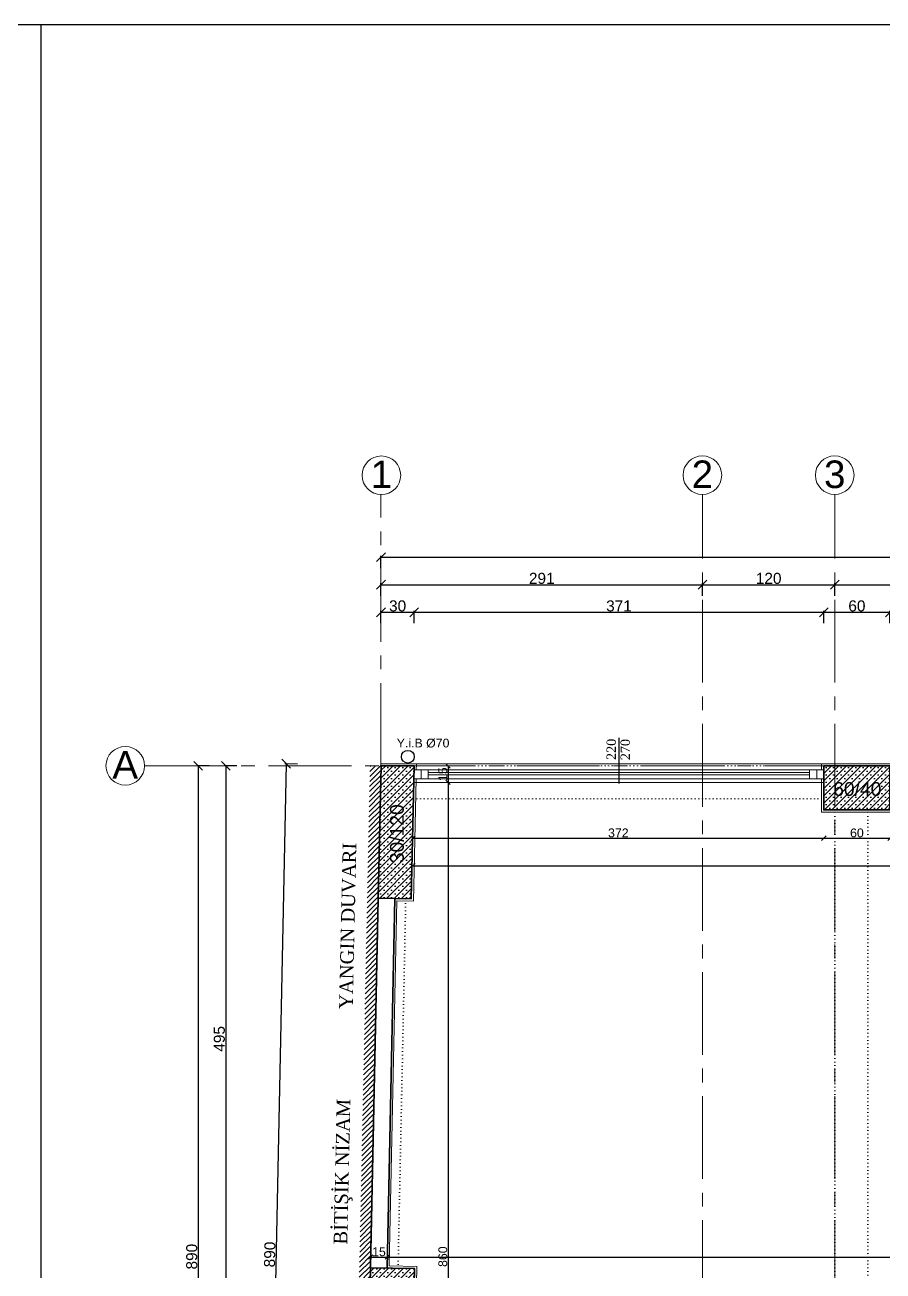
# Model space of a CAD drawing. Header units: centimetres. Extents: x 14449 to 53524, y -19051 to -10746.
# Drawn here: x 25325 to 26103, y -11876 to -10746 of the extents above; entities that cross this region are included whole.
import ezdxf

# ---------------------------------------------------------------- set-up
doc = ezdxf.new("R2010")
doc.units = ezdxf.units.CM
doc.linetypes.add('CENTER2', pattern=[112.5, 75, -12.5, 12.5, -12.5])
doc.linetypes.add('DOT2', pattern=[3.175, 0, -3.175])
doc.layers.add('Kapi_Pencere', color=7, linetype='Continuous')
for name, color, linetype, lineweight in [('P-AKS', 255, 'Continuous', 5), ('P-KİRİŞ', 130, 'DOT2', 5), ('P-KOLON', 255, 'Continuous', 35), ('P-TARAMA', 252, 'Continuous', 5), ('P-ÖLÇÜ DIŞ', 245, 'Continuous', 9), ('P-ÖLÇÜ İÇ', 243, 'Continuous', 0), ('rtm-cam', 141, 'Continuous', 9), ('rtm-duv tugla', 22, 'Continuous', 35), ('rtm-mhl-yazı-malzeme', 7, 'Continuous', 13), ('rtm-pen-ahsap', 35, 'Continuous', 13), ('rtm-sıva', 252, 'Continuous', 15), ('YG KULLANMA SOĞUK SUYU', 140, 'Continuous', 30), ('YG SOĞUK SU ÇAP', 140, 'Continuous', 25)]:
    doc.layers.add(name, color=color, linetype=linetype, lineweight=lineweight)
doc.styles.add('arial_1_18', font='arial.ttf', dxfattribs={"height": 0.2})
doc.styles.get("Standard").update_dxf_attribs({"font": 'arial.ttf'})
doc.styles.add('ölçü', font='times.ttf', dxfattribs={"height": 10})
doc.dimstyles.new('DIŞ ÖLÇÜ', dxfattribs={"dimtxt": 10, "dimasz": 8, "dimexe": 1.25, "dimexo": 0.625, "dimtad": 1, "dimdec": 0, "dimtxsty": 'Standard', "dimblk": 'OBLIQUE', "dimcen": 2.5, "dimse1": 1, "dimse2": 1, "dimclrd": 256, "dimclrt": 256, "dimadec": 0, "dimazin": 0, "dimtfac": 1, "dimtdec": 0, "dimtmove": 0, "dimatfit": 3, "dimldrblk": 'OBLIQUE', "dimfxl": 1, "dimarcsym": 0})
doc.dimstyles.new('İÇ ÖLÇÜ', dxfattribs={"dimtxt": 8, "dimasz": 4, "dimexe": 1.25, "dimexo": 0.625, "dimtad": 1, "dimdec": 0, "dimtxsty": 'Standard', "dimblk": 'OBLIQUE', "dimcen": 2.5, "dimse1": 1, "dimse2": 1, "dimclrd": 256, "dimclrt": 256, "dimadec": 0, "dimazin": 0, "dimtfac": 1, "dimtdec": 0, "dimtmove": 1, "dimatfit": 3, "dimldrblk": 'OBLIQUE', "dimfxl": 1, "dimarcsym": 0})

# ---------------------------------------------------------------- blocks, each defined once
blk = doc.blocks.new('IKUTGK')
at = {"layer": 'P-KİRİŞ'}
for points in [[(34715.5, -7196.1), (35116.9, -7196.1)], [(34744.8, -7226.1), (35116.9, -7226.1)], [(35126.9, -7661.1), (35126.9, -7236.1)], [(35156.9, -7661.1), (35156.9, -7236.1)], [(34705.9, -7651.1), (34712.9, -7316.1)], [(34730.9, -7651.6), (34737.9, -7316.6)]]:
    blk.add_lwpolyline(points, dxfattribs=at)
blk = doc.blocks.new('YTHTHTY')
at = {"layer": 'P-TARAMA', "lineweight": -3}
h = blk.add_hatch(dxfattribs=at)
h.set_pattern_fill('SACNCR', color=256, scale=2, style=0)
h.paths.add_polyline_path([(30593.8, -8996.9), (30563.8, -8996.9), (30561.3, -9116.9), (30591.2, -9117.5)])
h = blk.add_hatch(dxfattribs=at)
h.set_pattern_fill('SACNCR', color=256, scale=2, style=0)
h.paths.add_polyline_path([(31025.2, -9036.9), (31025.2, -8996.9), (30965.2, -8996.9), (30965.2, -9036.9)])
h = blk.add_hatch(dxfattribs=at)
h.set_pattern_fill('SACNCR', color=256, scale=2, style=0)
h.paths.add_polyline_path([(30594.2, -9452.8), (30554.2, -9452), (30552.9, -9511.9), (30592.9, -9512.8)])
at = {"layer": 'P-KOLON', "linetype": 'Continuous'}
for points in [[(30563.8, -8996.9), (30593.8, -8996.9), (30591.2, -9117.5), (30561.3, -9116.9), (30563.8, -8996.9)], [(30554.2, -9452), (30594.2, -9452.8), (30592.9, -9512.8), (30552.9, -9511.9), (30554.2, -9452)]]:
    blk.add_lwpolyline(points, dxfattribs=at)
blk.add_lwpolyline([(30965.2, -8996.9), (31025.2, -8996.9), (31025.2, -9036.9), (30965.2, -9036.9)], close=True, dxfattribs=at)
at = {"layer": 'P-KOLON', "linetype": 'Continuous', "style": 'arial_1_18'}
blk.add_text('60/40', height=12.5, dxfattribs=at).set_placement((30973.7, -9024.2))
blk.add_text('30/120', height=12.5, rotation=90, dxfattribs=at).set_placement((30584.4, -9085.2))
blk = doc.blocks.new('YTUJ7U')
at = {"layer": 'P-AKS', "linetype": 'CENTER2'}
blk.add_line((26049.2, -8800.5), (26049.2, -8554.6), dxfattribs=at)
for points in [[(26340.6, -9962.6), (26340.6, -8554.5)], [(26460.6, -9962.6), (26460.6, -8554.5)], [(25834.9, -8800.5), (29322.6, -8800.5)]]:
    blk.add_lwpolyline(points, dxfattribs=at)
at = {"layer": 'P-AKS', "linetype": 'Continuous'}
for centre in [(26049.6, -8537.1), (26340.6, -8537), (26460.6, -8537), (25817.4, -8800.5)]:
    blk.add_circle(centre, 17.5, dxfattribs=at)
at = {"layer": 'P-AKS', "linetype": 'Continuous', "style": 'arial_1_18'}
for s, p in [('1', (26039.9, -8548.7)), ('2', (26330.9, -8548.7)), ('3', (26450.9, -8548.7)), ('A', (25805.7, -8812.1))]:
    blk.add_text(s, height=25, dxfattribs=at).set_placement(p)
blk = doc.blocks.new('_Oblique')
at = {"color": 0, "linetype": 'ByBlock', "lineweight": -2}
blk.add_line((-0.5, -0.5), (0.5, 0.5), dxfattribs=at)
blk = doc.blocks.new('*D3986')
at = {"layer": 'Defpoints', "color": 0, "transparency": 16777216}
for p in [(25678.2, -11278.8), (25648.1, -11291), (25678.2, -11291)]:
    blk.add_point(p, dxfattribs=at)
at = {"layer": 'P-ÖLÇÜ DIŞ', "color": 0, "lineweight": -2, "transparency": 16777216}
for p, q in [((25648.1, -11288.8), (25648.1, -11277.5)), ((25678.2, -11288.8), (25678.2, -11277.5))]:
    blk.add_line(p, q, dxfattribs=at)
at = {"layer": 'P-ÖLÇÜ DIŞ', "lineweight": -2, "transparency": 16777216}
blk.add_line((25648.1, -11278.8), (25678.2, -11278.8), dxfattribs=at)
at = {"layer": 'P-ÖLÇÜ DIŞ', "lineweight": -2, "transparency": 16777216, "xscale": 8, "yscale": 8, "zscale": 8, "rotation": 180}
blk.add_blockref('_Oblique', (25648.1, -11278.8), dxfattribs=at)
at = {"layer": 'P-ÖLÇÜ DIŞ', "lineweight": -2, "transparency": 16777216, "xscale": 8, "yscale": 8, "zscale": 8}
blk.add_blockref('_Oblique', (25678.2, -11278.8), dxfattribs=at)
at = {"layer": 'P-ÖLÇÜ DIŞ', "transparency": 16777216, "insert": (25663.2, -11273.1), "char_height": 10, "attachment_point": 5}
blk.add_mtext('30', dxfattribs=at)
blk = doc.blocks.new('*D3987')
at = {"layer": 'Defpoints', "color": 0, "transparency": 16777216}
for p in [(26049.6, -11278.8), (25678.2, -11291), (26049.6, -11290.6)]:
    blk.add_point(p, dxfattribs=at)
at = {"layer": 'P-ÖLÇÜ DIŞ', "color": 0, "lineweight": -2, "transparency": 16777216}
for p, q in [((25678.2, -11288.8), (25678.2, -11277.5)), ((26049.6, -11288.8), (26049.6, -11277.5))]:
    blk.add_line(p, q, dxfattribs=at)
at = {"layer": 'P-ÖLÇÜ DIŞ', "lineweight": -2, "transparency": 16777216}
blk.add_line((25678.2, -11278.8), (26049.6, -11278.8), dxfattribs=at)
at = {"layer": 'P-ÖLÇÜ DIŞ', "lineweight": -2, "transparency": 16777216, "xscale": 8, "yscale": 8, "zscale": 8, "rotation": 180}
blk.add_blockref('_Oblique', (25678.2, -11278.8), dxfattribs=at)
at = {"layer": 'P-ÖLÇÜ DIŞ', "lineweight": -2, "transparency": 16777216, "xscale": 8, "yscale": 8, "zscale": 8}
blk.add_blockref('_Oblique', (26049.6, -11278.8), dxfattribs=at)
at = {"layer": 'P-ÖLÇÜ DIŞ', "transparency": 16777216, "insert": (25863.9, -11273.1), "char_height": 10, "attachment_point": 5}
blk.add_mtext('371', dxfattribs=at)
blk = doc.blocks.new('*D3988')
at = {"layer": 'Defpoints', "color": 0, "transparency": 16777216}
for p in [(26109.6, -11278.8), (26049.6, -11290.6), (26109.6, -11290.6)]:
    blk.add_point(p, dxfattribs=at)
at = {"layer": 'P-ÖLÇÜ DIŞ', "color": 0, "lineweight": -2, "transparency": 16777216}
for p, q in [((26049.6, -11288.8), (26049.6, -11277.5)), ((26109.6, -11288.8), (26109.6, -11277.5))]:
    blk.add_line(p, q, dxfattribs=at)
at = {"layer": 'P-ÖLÇÜ DIŞ', "lineweight": -2, "transparency": 16777216}
blk.add_line((26049.6, -11278.8), (26109.6, -11278.8), dxfattribs=at)
at = {"layer": 'P-ÖLÇÜ DIŞ', "lineweight": -2, "transparency": 16777216, "xscale": 8, "yscale": 8, "zscale": 8, "rotation": 180}
blk.add_blockref('_Oblique', (26049.6, -11278.8), dxfattribs=at)
at = {"layer": 'P-ÖLÇÜ DIŞ', "lineweight": -2, "transparency": 16777216, "xscale": 8, "yscale": 8, "zscale": 8}
blk.add_blockref('_Oblique', (26109.6, -11278.8), dxfattribs=at)
at = {"layer": 'P-ÖLÇÜ DIŞ', "transparency": 16777216, "insert": (26079.6, -11273.1), "char_height": 10, "attachment_point": 5}
blk.add_mtext('60', dxfattribs=at)
blk = doc.blocks.new('*D4000')
at = {"layer": 'Defpoints', "color": 0, "transparency": 16777216}
for p in [(25939.6, -11253.8), (25648.1, -11266), (25939.6, -11266)]:
    blk.add_point(p, dxfattribs=at)
at = {"layer": 'P-ÖLÇÜ DIŞ', "color": 0, "lineweight": -2, "transparency": 16777216}
for p, q in [((25648.1, -11263.8), (25648.1, -11252.5)), ((25939.6, -11263.8), (25939.6, -11252.5))]:
    blk.add_line(p, q, dxfattribs=at)
at = {"layer": 'P-ÖLÇÜ DIŞ', "lineweight": -2, "transparency": 16777216}
blk.add_line((25648.1, -11253.8), (25939.6, -11253.8), dxfattribs=at)
at = {"layer": 'P-ÖLÇÜ DIŞ', "lineweight": -2, "transparency": 16777216, "xscale": 8, "yscale": 8, "zscale": 8, "rotation": 180}
blk.add_blockref('_Oblique', (25648.1, -11253.8), dxfattribs=at)
at = {"layer": 'P-ÖLÇÜ DIŞ', "lineweight": -2, "transparency": 16777216, "xscale": 8, "yscale": 8, "zscale": 8}
blk.add_blockref('_Oblique', (25939.6, -11253.8), dxfattribs=at)
at = {"layer": 'P-ÖLÇÜ DIŞ', "transparency": 16777216, "insert": (25793.9, -11248.1), "char_height": 10, "attachment_point": 5}
blk.add_mtext('291', dxfattribs=at)
blk = doc.blocks.new('*D4001')
at = {"layer": 'Defpoints', "color": 0, "transparency": 16777216}
for p in [(28734.6, -11228.8), (25648.1, -11241), (28734.6, -11241)]:
    blk.add_point(p, dxfattribs=at)
at = {"layer": 'P-ÖLÇÜ DIŞ', "color": 0, "lineweight": -2, "transparency": 16777216}
for p, q in [((25648.1, -11238.8), (25648.1, -11227.5)), ((28734.6, -11238.8), (28734.6, -11227.5))]:
    blk.add_line(p, q, dxfattribs=at)
at = {"layer": 'P-ÖLÇÜ DIŞ', "lineweight": -2, "transparency": 16777216}
blk.add_line((25648.1, -11228.8), (28734.6, -11228.8), dxfattribs=at)
at = {"layer": 'P-ÖLÇÜ DIŞ', "lineweight": -2, "transparency": 16777216, "xscale": 8, "yscale": 8, "zscale": 8, "rotation": 180}
blk.add_blockref('_Oblique', (25648.1, -11228.8), dxfattribs=at)
at = {"layer": 'P-ÖLÇÜ DIŞ', "lineweight": -2, "transparency": 16777216, "xscale": 8, "yscale": 8, "zscale": 8}
blk.add_blockref('_Oblique', (28734.6, -11228.8), dxfattribs=at)
at = {"layer": 'P-ÖLÇÜ DIŞ', "transparency": 16777216, "insert": (27191.4, -11223.1), "char_height": 10, "attachment_point": 5}
blk.add_mtext('3086', dxfattribs=at)
blk = doc.blocks.new('*D4031')
at = {"layer": 'Defpoints', "color": 0, "transparency": 16777216}
for p in [(26059.6, -11253.8), (25939.6, -11266), (26059.6, -11266)]:
    blk.add_point(p, dxfattribs=at)
at = {"layer": 'P-ÖLÇÜ DIŞ', "color": 0, "lineweight": -2, "transparency": 16777216}
for p, q in [((25939.6, -11263.8), (25939.6, -11252.5)), ((26059.6, -11263.8), (26059.6, -11252.5))]:
    blk.add_line(p, q, dxfattribs=at)
at = {"layer": 'P-ÖLÇÜ DIŞ', "lineweight": -2, "transparency": 16777216}
blk.add_line((25939.6, -11253.8), (26059.6, -11253.8), dxfattribs=at)
at = {"layer": 'P-ÖLÇÜ DIŞ', "lineweight": -2, "transparency": 16777216, "xscale": 8, "yscale": 8, "zscale": 8, "rotation": 180}
blk.add_blockref('_Oblique', (25939.6, -11253.8), dxfattribs=at)
at = {"layer": 'P-ÖLÇÜ DIŞ', "lineweight": -2, "transparency": 16777216, "xscale": 8, "yscale": 8, "zscale": 8}
blk.add_blockref('_Oblique', (26059.6, -11253.8), dxfattribs=at)
at = {"layer": 'P-ÖLÇÜ DIŞ', "transparency": 16777216, "insert": (25999.6, -11248.1), "char_height": 10, "attachment_point": 5}
blk.add_mtext('120', dxfattribs=at)
blk = doc.blocks.new('*D4032')
at = {"layer": 'Defpoints', "color": 0, "transparency": 16777216}
for p in [(26414.6, -11253.8), (26059.6, -11266), (26414.6, -11268)]:
    blk.add_point(p, dxfattribs=at)
at = {"layer": 'P-ÖLÇÜ DIŞ', "color": 0, "lineweight": -2, "transparency": 16777216}
for p, q in [((26059.6, -11263.8), (26059.6, -11252.5)), ((26414.6, -11263.8), (26414.6, -11252.5))]:
    blk.add_line(p, q, dxfattribs=at)
at = {"layer": 'P-ÖLÇÜ DIŞ', "lineweight": -2, "transparency": 16777216}
blk.add_line((26059.6, -11253.8), (26414.6, -11253.8), dxfattribs=at)
at = {"layer": 'P-ÖLÇÜ DIŞ', "lineweight": -2, "transparency": 16777216, "xscale": 8, "yscale": 8, "zscale": 8, "rotation": 180}
blk.add_blockref('_Oblique', (26059.6, -11253.8), dxfattribs=at)
at = {"layer": 'P-ÖLÇÜ DIŞ', "lineweight": -2, "transparency": 16777216, "xscale": 8, "yscale": 8, "zscale": 8}
blk.add_blockref('_Oblique', (26414.6, -11253.8), dxfattribs=at)
at = {"layer": 'P-ÖLÇÜ DIŞ', "transparency": 16777216, "insert": (26237.1, -11248.1), "char_height": 10, "attachment_point": 5}
blk.add_mtext('355', dxfattribs=at)
blk = doc.blocks.new('*D4025')
at = {"layer": 'Defpoints', "color": 0, "transparency": 16777216}
for p in [(25521.3, -11418.1), (25507.4, -11913.1), (25521.3, -11913.1)]:
    blk.add_point(p, dxfattribs=at)
at = {"layer": 'P-ÖLÇÜ DIŞ', "color": 0, "lineweight": -2, "transparency": 16777216}
for p, q in [((25517.4, -11418.1), (25506.1, -11418.1)), ((25517.4, -11913.1), (25506.1, -11913.1))]:
    blk.add_line(p, q, dxfattribs=at)
at = {"layer": 'P-ÖLÇÜ DIŞ', "lineweight": -2, "transparency": 16777216}
blk.add_line((25507.4, -11418.1), (25507.4, -11913.1), dxfattribs=at)
at = {"layer": 'P-ÖLÇÜ DIŞ', "lineweight": -2, "transparency": 16777216, "xscale": 8, "yscale": 8, "zscale": 8}
for p, rotation in [((25507.4, -11418.1), 90), ((25507.4, -11913.1), 270)]:
    blk.add_blockref('_Oblique', p, dxfattribs=dict(at, rotation=rotation))
at = {"layer": 'P-ÖLÇÜ DIŞ', "transparency": 16777216, "insert": (25501.6, -11665.6), "char_height": 10, "attachment_point": 5, "rotation": 90}
blk.add_mtext('495', dxfattribs=at)
blk = doc.blocks.new('*D4027')
at = {"layer": 'Defpoints', "color": 0, "transparency": 16777216}
for p in [(25496.3, -11418.1), (25482.4, -12308.1), (25496.3, -12308.1)]:
    blk.add_point(p, dxfattribs=at)
at = {"layer": 'P-ÖLÇÜ DIŞ', "color": 0, "lineweight": -2, "transparency": 16777216}
for p, q in [((25492.4, -11418.1), (25481.1, -11418.1)), ((25492.4, -12308.1), (25481.1, -12308.1))]:
    blk.add_line(p, q, dxfattribs=at)
at = {"layer": 'P-ÖLÇÜ DIŞ', "lineweight": -2, "transparency": 16777216}
blk.add_line((25482.4, -11418.1), (25482.4, -12308.1), dxfattribs=at)
at = {"layer": 'P-ÖLÇÜ DIŞ', "lineweight": -2, "transparency": 16777216, "xscale": 8, "yscale": 8, "zscale": 8}
for p, rotation in [((25482.4, -11418.1), 90), ((25482.4, -12308.1), 270)]:
    blk.add_blockref('_Oblique', p, dxfattribs=dict(at, rotation=rotation))
at = {"layer": 'P-ÖLÇÜ DIŞ', "transparency": 16777216, "insert": (25476.6, -11863.1), "char_height": 10, "attachment_point": 5, "rotation": 90}
blk.add_mtext('890', dxfattribs=at)
blk = doc.blocks.new('*D4028')
at = {"layer": 'Defpoints', "color": 0, "transparency": 16777216}
for p in [(25582.9, -11416.7), (25543.6, -12306.2), (25564.1, -12306.7)]:
    blk.add_point(p, dxfattribs=at)
at = {"layer": 'P-ÖLÇÜ DIŞ', "lineweight": -2, "transparency": 16777216}
blk.add_line((25562.3, -11416.2), (25543.6, -12306.2), dxfattribs=at)
at = {"layer": 'P-ÖLÇÜ DIŞ', "color": 0, "lineweight": -2, "transparency": 16777216}
for p, q in [((25572.3, -11416.5), (25561.1, -11416.2)), ((25553.6, -12306.5), (25542.4, -12306.2))]:
    blk.add_line(p, q, dxfattribs=at)
at = {"layer": 'P-ÖLÇÜ DIŞ', "lineweight": -2, "transparency": 16777216, "xscale": 8, "yscale": 8, "zscale": 8}
for p, rotation in [((25562.3, -11416.2), 88.79488001633197), ((25543.6, -12306.2), 268.7948800163319)]:
    blk.add_blockref('_Oblique', p, dxfattribs=dict(at, rotation=rotation))
at = {"layer": 'P-ÖLÇÜ DIŞ', "transparency": 16777216, "insert": (25547.3, -11861.1), "char_height": 10, "attachment_point": 5, "rotation": 88.7949}
blk.add_mtext('890', dxfattribs=at)
blk = doc.blocks.new('*D4314')
at = {"layer": 'Defpoints', "color": 0, "lineweight": 30, "transparency": 16777216}
for p in [(25677.1, -11483.6), (26049.6, -11483.6), (26049.6, -11483.6)]:
    blk.add_point(p, dxfattribs=at)
at = {"layer": 'P-ÖLÇÜ İÇ', "lineweight": -2, "transparency": 16777216}
blk.add_line((25677.1, -11483.6), (26049.6, -11483.6), dxfattribs=at)
at = {"layer": 'P-ÖLÇÜ İÇ', "lineweight": -2, "transparency": 16777216, "xscale": 4, "yscale": 4, "zscale": 4, "rotation": 180}
blk.add_blockref('_Oblique', (25677.1, -11483.6), dxfattribs=at)
at = {"layer": 'P-ÖLÇÜ İÇ', "lineweight": -2, "transparency": 16777216, "xscale": 4, "yscale": 4, "zscale": 4}
blk.add_blockref('_Oblique', (26049.6, -11483.6), dxfattribs=at)
at = {"layer": 'P-ÖLÇÜ İÇ', "transparency": 16777216, "insert": (25863.3, -11478.9), "char_height": 8, "attachment_point": 5}
blk.add_mtext('372', dxfattribs=at)
blk = doc.blocks.new('*D4315')
at = {"layer": 'Defpoints', "color": 0, "lineweight": 30, "transparency": 16777216}
for p in [(26049.6, -11483.6), (26109.6, -11482.8), (26109.6, -11483.6)]:
    blk.add_point(p, dxfattribs=at)
at = {"layer": 'P-ÖLÇÜ İÇ', "lineweight": -2, "transparency": 16777216}
blk.add_line((26049.6, -11483.6), (26109.6, -11483.6), dxfattribs=at)
at = {"layer": 'P-ÖLÇÜ İÇ', "lineweight": -2, "transparency": 16777216, "xscale": 4, "yscale": 4, "zscale": 4, "rotation": 180}
blk.add_blockref('_Oblique', (26049.6, -11483.6), dxfattribs=at)
at = {"layer": 'P-ÖLÇÜ İÇ', "lineweight": -2, "transparency": 16777216, "xscale": 4, "yscale": 4, "zscale": 4}
blk.add_blockref('_Oblique', (26109.6, -11483.6), dxfattribs=at)
at = {"layer": 'P-ÖLÇÜ İÇ', "transparency": 16777216, "insert": (26079.6, -11478.9), "char_height": 8, "attachment_point": 5}
blk.add_mtext('60', dxfattribs=at)
blk = doc.blocks.new('*D4328')
at = {"layer": 'Defpoints', "color": 0, "lineweight": 30, "transparency": 16777216}
for p in [(25677.1, -11508.6), (26959.6, -11508.6), (26959.6, -11508.6)]:
    blk.add_point(p, dxfattribs=at)
at = {"layer": 'P-ÖLÇÜ İÇ', "lineweight": -2, "transparency": 16777216}
blk.add_line((25677.1, -11508.6), (26959.6, -11508.6), dxfattribs=at)
at = {"layer": 'P-ÖLÇÜ İÇ', "lineweight": -2, "transparency": 16777216, "xscale": 4, "yscale": 4, "zscale": 4, "rotation": 180}
blk.add_blockref('_Oblique', (25677.1, -11508.6), dxfattribs=at)
at = {"layer": 'P-ÖLÇÜ İÇ', "lineweight": -2, "transparency": 16777216, "xscale": 4, "yscale": 4, "zscale": 4}
blk.add_blockref('_Oblique', (26959.6, -11508.6), dxfattribs=at)
at = {"layer": 'P-ÖLÇÜ İÇ', "transparency": 16777216, "insert": (26318.3, -11503.9), "char_height": 8, "attachment_point": 5}
blk.add_mtext('1282', dxfattribs=at)
blk = doc.blocks.new('*D4332')
at = {"layer": 'Defpoints', "color": 0, "lineweight": 30, "transparency": 16777216}
for p in [(25638.8, -11863.1), (25653.8, -11863.4), (25653.8, -11863.4)]:
    blk.add_point(p, dxfattribs=at)
at = {"layer": 'P-ÖLÇÜ İÇ', "lineweight": -2, "transparency": 16777216}
blk.add_line((25638.8, -11863.4), (25653.8, -11863.4), dxfattribs=at)
at = {"layer": 'P-ÖLÇÜ İÇ', "lineweight": -2, "transparency": 16777216, "xscale": 4, "yscale": 4, "zscale": 4, "rotation": 180}
blk.add_blockref('_Oblique', (25638.8, -11863.4), dxfattribs=at)
at = {"layer": 'P-ÖLÇÜ İÇ', "lineweight": -2, "transparency": 16777216, "xscale": 4, "yscale": 4, "zscale": 4}
blk.add_blockref('_Oblique', (25653.8, -11863.4), dxfattribs=at)
at = {"layer": 'P-ÖLÇÜ İÇ', "transparency": 16777216, "insert": (25646.3, -11858.7), "char_height": 8, "attachment_point": 5}
blk.add_mtext('15', dxfattribs=at)
blk = doc.blocks.new('*D4333')
at = {"layer": 'Defpoints', "color": 0, "lineweight": 30, "transparency": 16777216}
for p in [(25653.8, -11863.4), (26999.6, -11863.4), (26999.6, -11863.4)]:
    blk.add_point(p, dxfattribs=at)
at = {"layer": 'P-ÖLÇÜ İÇ', "lineweight": -2, "transparency": 16777216}
blk.add_line((25653.8, -11863.4), (26999.6, -11863.4), dxfattribs=at)
at = {"layer": 'P-ÖLÇÜ İÇ', "lineweight": -2, "transparency": 16777216, "xscale": 4, "yscale": 4, "zscale": 4, "rotation": 180}
blk.add_blockref('_Oblique', (25653.8, -11863.4), dxfattribs=at)
at = {"layer": 'P-ÖLÇÜ İÇ', "lineweight": -2, "transparency": 16777216, "xscale": 4, "yscale": 4, "zscale": 4}
blk.add_blockref('_Oblique', (26999.6, -11863.4), dxfattribs=at)
at = {"layer": 'P-ÖLÇÜ İÇ', "transparency": 16777216, "insert": (26326.7, -11858.7), "char_height": 8, "attachment_point": 5}
blk.add_mtext('1346', dxfattribs=at)
blk = doc.blocks.new('*D4366')
at = {"layer": 'Defpoints', "color": 0, "lineweight": 30, "transparency": 16777216}
for p in [(25708.9, -11418.1), (25708.9, -11433.1), (25708.9, -11433.1)]:
    blk.add_point(p, dxfattribs=at)
at = {"layer": 'P-ÖLÇÜ İÇ', "lineweight": -2, "transparency": 16777216}
blk.add_line((25708.9, -11418.1), (25708.9, -11433.1), dxfattribs=at)
at = {"layer": 'P-ÖLÇÜ İÇ', "lineweight": -2, "transparency": 16777216, "xscale": 4, "yscale": 4, "zscale": 4}
for p, rotation in [((25708.9, -11418.1), 90), ((25708.9, -11433.1), 270)]:
    blk.add_blockref('_Oblique', p, dxfattribs=dict(at, rotation=rotation))
at = {"layer": 'P-ÖLÇÜ İÇ', "transparency": 16777216, "insert": (25704.2, -11425.6), "char_height": 8, "attachment_point": 5, "rotation": 90}
blk.add_mtext('15', dxfattribs=at)
blk = doc.blocks.new('*D4367')
at = {"layer": 'Defpoints', "color": 0, "lineweight": 30, "transparency": 16777216}
for p in [(25708.9, -11433.1), (25708.9, -12293.1), (25708.9, -12293.1)]:
    blk.add_point(p, dxfattribs=at)
at = {"layer": 'P-ÖLÇÜ İÇ', "lineweight": -2, "transparency": 16777216}
blk.add_line((25708.9, -11433.1), (25708.9, -12293.1), dxfattribs=at)
at = {"layer": 'P-ÖLÇÜ İÇ', "lineweight": -2, "transparency": 16777216, "xscale": 4, "yscale": 4, "zscale": 4}
for p, rotation in [((25708.9, -11433.1), 90), ((25708.9, -12293.1), 270)]:
    blk.add_blockref('_Oblique', p, dxfattribs=dict(at, rotation=rotation))
at = {"layer": 'P-ÖLÇÜ İÇ', "transparency": 16777216, "insert": (25704.2, -11863.1), "char_height": 8, "attachment_point": 5, "rotation": 90}
blk.add_mtext('860', dxfattribs=at)

msp = doc.modelspace()

# ---------------------------------------------------------------- hatches: boundary and pattern name
at = {"layer": 'rtm-sıva'}
h = msp.add_hatch(dxfattribs=at)
h.set_pattern_fill('ANSI31', color=256)
h.set_pattern_definition([(45, (-5220.719, -2211.9978), (-2.24506403, 2.24506403), [])])
h.paths.add_polyline_path([(25648.1, -11418.1), (25638.2, -11417.7), (25619.4, -12308.1), (25629.4, -12308.1)])

# ---------------------------------------------------------------- linework, layer by layer
at = {"color": 2, "lineweight": 25}
msp.add_line((25339.7, -10746.2), (25339.7, -12946.2), dxfattribs=at)
msp.add_lwpolyline([(53524.4, -10746.2), (16573.4, -10746.2)], dxfattribs=at)
at = {"layer": 'Kapi_Pencere', "linetype": 'Continuous'}
msp.add_line((25863.7, -11392.8), (25863.7, -11434), dxfattribs=at)
at = {"layer": 'rtm-cam'}
msp.add_line((25690.9, -11424.1), (26036.7, -11424.1), dxfattribs=at)
at = {"layer": 'rtm-duv tugla'}
for p, q in [((25645.6, -11538), (25631.9, -12188.1)), ((25660.6, -11538.3), (25653.6, -11873.4))]:
    msp.add_line(p, q, dxfattribs=at)
at = {"layer": 'rtm-pen-ahsap'}
for p, q in [((25680.1, -11416.1), (26047.4, -11416.1)), ((25684.5, -11429.8), (25684.5, -11421.8)), ((26036.7, -11421.8), (25690.9, -11421.8)), ((25690.9, -11429.8), (25690.9, -11421.8)), ((26036.7, -11429.8), (26036.7, -11421.8)), ((26043.2, -11429.8), (26043.2, -11421.8)), ((26049.4, -11433.1), (25678.1, -11433.1)), ((26036.7, -11426.3), (25690.9, -11426.3)), ((26040.9, -11429.8), (25690.9, -11429.8))]:
    msp.add_line(p, q, dxfattribs=at)
for points in [[(25690.9, -11429.8), (25678.1, -11429.8), (25678.1, -11421.8), (25690.9, -11421.8)], [(26036.7, -11429.8), (26049.6, -11429.8), (26049.6, -11421.8), (26036.7, -11421.8)]]:
    msp.add_lwpolyline(points, dxfattribs=at)
at = {"layer": 'rtm-sıva'}
for points in [[(25648.1, -11416.1), (25680.2, -11416.1), (25680.1, -11421.9)], [(26047.6, -11421.8), (26047.6, -11416.1), (26111.6, -11416.1), (26111.6, -11421.8)], [(26592.1, -12071.1), (26570.1, -12071.1), (26570.1, -12291.1), (26416.6, -12291.1), (26416.6, -12266.1), (26352.6, -12266.1), (26352.6, -12291.1), (25941.6, -12291.1), (25941.6, -12266.1), (25877.6, -12266.1), (25877.6, -12291.1), (25661.8, -12291.1), (25664, -12186.8), (25649, -12186.4), (25654.3, -11935.4), (25679.3, -11935.9), (25680.6, -11871.9), (25655.6, -11871.4), (25662.6, -11540.4), (25677.6, -11540.7), (25680.1, -11429.8)], [(26047.6, -11429.8), (26047.6, -11460.1), (26111.6, -11460.1), (26111.6, -11428.3)]]:
    msp.add_lwpolyline(points, dxfattribs=at)
at = {"layer": 'YG KULLANMA SOĞUK SUYU', "color": 3, "lineweight": 25}
msp.add_circle((25672.5, -11409.8), 5.81, dxfattribs=at)

# ---------------------------------------------------------------- block references
at = {"layer": 'rtm-sıva'}
for name, p in [('YTUJ7U', (-401.1, -2617.5)), ('YTHTHTY', (-4915.6, -2421.1)), ('IKUTGK', (-9067.3, -4222))]:
    msp.add_blockref(name, p, dxfattribs=at)

# ---------------------------------------------------------------- texts
at = {"layer": 'Kapi_Pencere', "style": 'ölçü'}
for s, p in [('220', (25861.1, -11412.7)), ('270', (25873.8, -11412.9))]:
    msp.add_text(s, height=8.47, rotation=90, dxfattribs=at).set_placement(p)
at = {"layer": 'rtm-mhl-yazı-malzeme', "lineweight": 30, "style": 'ölçü'}
for s, p in [('YANGIN DUVARI', (25622.5, -11638.6)), ('BİTİŞİK NİZAM', (25617.5, -11852.2))]:
    msp.add_text(s, height=12.346, rotation=88.7386, dxfattribs=at).set_placement(p)
at = {"layer": 'YG SOĞUK SU ÇAP', "color": 5, "lineweight": 25}
msp.add_text(' Y.i.B %%C70', height=7.994, rotation=0.0297, dxfattribs=at).set_placement((25659.3, -11401.4))

# ---------------------------------------------------------------- dimensions: what is measured, and where the dimension line sits
at = {"layer": 'P-ÖLÇÜ DIŞ'}
for base, p1, p2, override, picture, middle in [((28734.5657, -11228.7966), (25648.1472, -11240.9659), (28734.5657, -11240.9659), {"dimse1": 0, "dimse2": 0, "dimfxl": 10, "dimfxlon": 1}, '*D4001', (27191.3564, -11223.0625)), ((25939.5654, -11253.7966), (25648.1472, -11265.9659), (25939.5654, -11265.9659), {"dimse1": 0, "dimse2": 0, "dimfxl": 10, "dimfxlon": 1}, '*D4000', (25793.8563, -11248.0659)), ((26059.6, -11253.8), (25939.6, -11266), (26059.6, -11266), {"dimse1": 0, "dimse2": 0, "dimfxl": 10, "dimfxlon": 1}, '*D4031', (25999.6, -11248.1)), ((26414.6, -11253.8), (26059.6, -11266), (26414.6, -11268), {"dimse1": 0, "dimse2": 0, "dimtmove": 1, "dimfxl": 10, "dimfxlon": 1}, '*D4032', (26237.1, -11248.1)), ((25678.2, -11278.8), (25648.1, -11291), (25678.2, -11291), {"dimse1": 0, "dimse2": 0, "dimfxl": 10, "dimfxlon": 1}, '*D3986', (25663.2, -11273.1)), ((26049.6, -11278.8), (25678.2, -11291), (26049.6, -11290.6), {"dimse1": 0, "dimse2": 0, "dimtmove": 1, "dimfxl": 10, "dimfxlon": 1}, '*D3987', (25863.9, -11273.1)), ((26109.6, -11278.8), (26049.6, -11290.6), (26109.6, -11290.6), {"dimse1": 0, "dimse2": 0, "dimtmove": 1, "dimfxl": 10, "dimfxlon": 1}, '*D3988', (26079.6, -11273.1))]:
    dim = msp.add_linear_dim(base=base, p1=p1, p2=p2, dimstyle='DIŞ ÖLÇÜ', override=override, dxfattribs=at)
    dim.commit()
    dim.dimension.update_dxf_attribs({"geometry": picture, "text_midpoint": middle})
for base, p1, p2, picture, middle in [((25482.4, -12308.1), (25496.3, -11418.1), (25496.3, -12308.1), '*D4027', (25476.6, -11863.1)), ((25507.4, -11913.1), (25521.3, -11418.1), (25521.3, -11913.1), '*D4025', (25501.6, -11665.6))]:
    dim = msp.add_linear_dim(base=base, p1=p1, p2=p2, angle=90, dimstyle='DIŞ ÖLÇÜ', override={"dimse1": 0, "dimse2": 0, "dimfxl": 10, "dimfxlon": 1}, dxfattribs=at)
    dim.commit()
    dim.dimension.update_dxf_attribs({"geometry": picture, "text_midpoint": middle})
dim = msp.add_aligned_dim(p1=(25582.9, -11416.7), p2=(25564.1, -12306.7), distance=-20.5, dimstyle='DIŞ ÖLÇÜ', override={"dimse1": 0, "dimse2": 0, "dimfxl": 10, "dimfxlon": 1}, dxfattribs=at)
dim.commit()
dim.dimension.update_dxf_attribs({"geometry": '*D4028', "text_midpoint": (25547.3, -11861.1)})
at = {"layer": 'P-ÖLÇÜ İÇ'}
for base, p1, p2, picture, middle in [((25708.9, -11433.1), (25708.9, -11418.1), (25708.9, -11433.1), '*D4366', (25704.2, -11425.6)), ((25708.9, -12293.1), (25708.9, -11433.1), (25708.9, -12293.1), '*D4367', (25704.2, -11863.1))]:
    dim = msp.add_linear_dim(base=base, p1=p1, p2=p2, angle=90, dimstyle='İÇ ÖLÇÜ', dxfattribs=at)
    dim.commit()
    dim.dimension.update_dxf_attribs({"geometry": picture, "text_midpoint": middle})
for base, p1, p2, picture, middle in [((26049.5654, -11483.6195), (25677.0983, -11483.6175), (26049.5654, -11483.6175), '*D4314', (25863.3319, -11478.9072)), ((26109.6, -11483.6), (26049.6, -11483.6), (26109.6, -11482.8), '*D4315', (26079.6, -11478.9)), ((26959.5654, -11508.6195), (25677.0983, -11508.6175), (26959.5654, -11508.6175), '*D4328', (26318.3319, -11503.9099)), ((25653.8, -11863.4), (25638.8, -11863.1), (25653.8, -11863.4), '*D4332', (25646.3, -11858.7)), ((26999.6, -11863.4), (25653.8, -11863.4), (26999.6, -11863.4), '*D4333', (26326.7, -11858.7))]:
    dim = msp.add_linear_dim(base=base, p1=p1, p2=p2, dimstyle='İÇ ÖLÇÜ', dxfattribs=at)
    dim.commit()
    dim.dimension.update_dxf_attribs({"geometry": picture, "text_midpoint": middle})

doc.saveas('drawing.dxf')
